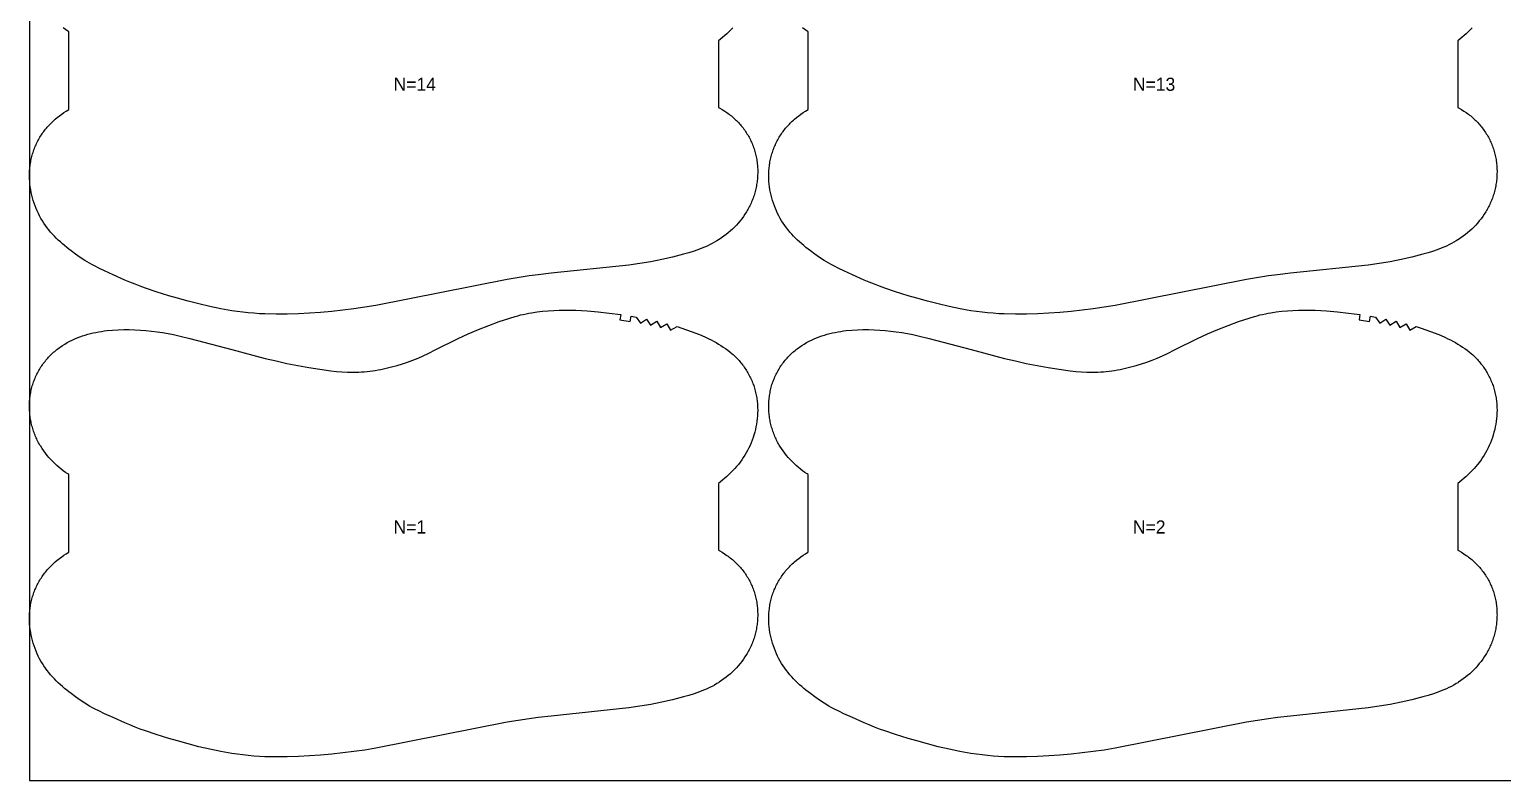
# Model space of a CAD drawing. Header units: inches. Extents: x -5 to 1965, y -82 to 1072.
# Drawn here: x -5 to 557, y -82 to 204 of the extents above; entities that cross this region are included whole.
import ezdxf

# ---------------------------------------------------------------- set-up
doc = ezdxf.new("R2010")
doc.units = ezdxf.units.IN

msp = doc.modelspace()

# ---------------------------------------------------------------- linework, layer by layer
at = {"layer": '1'}
for points in [[(-4.9122, -82.454), (1964.873, -82.454), (1964.873, 1072.0358), (-4.9122, 1072.0358), (-4.9122, -82.454)], [(101.648, 75.0328), (110.0582, 73.7906), (112.1731, 73.5667), (114.2924, 73.3942), (116.4147, 73.2846), (117.4767, 73.2571), (118.5388, 73.2498), (119.6011, 73.2638), (120.663, 73.2991), (121.7241, 73.3552), (122.7842, 73.432), (123.8427, 73.5289), (124.8993, 73.6457), (125.9535, 73.782), (127.005, 73.9375), (128.0534, 74.1118), (129.0984, 74.3044), (131.1781, 74.7422), (133.2431, 75.2467), (135.2924, 75.8136), (137.3246, 76.4394), (139.3375, 77.124), (141.3287, 77.868), (143.2956, 78.6722), (145.2373, 79.5345), (147.1583, 80.4433), (150.1242, 81.9198), (158.577, 86.1277), (162.4492, 87.8822), (166.3685, 89.5301), (170.324, 91.0867), (174.3136, 92.5567), (176.3218, 93.2572), (178.3417, 93.9212), (180.3765, 94.5338), (181.4004, 94.8161), (182.4291, 95.0798), (183.4629, 95.3234), (184.5015, 95.5472), (185.5444, 95.7516), (186.591, 95.9372), (188.6936, 96.2541), (190.8055, 96.5024), (192.9231, 96.6868), (195.0447, 96.8135), (197.169, 96.8889), (199.2947, 96.9198), (201.4206, 96.9115), (203.5458, 96.8648), (205.6697, 96.7795), (207.7915, 96.6553), (212.0272, 96.2959), (216.2523, 95.8187), (220.6041, 95.2352), (220.3179, 93.2558), (224.231, 92.6503), (224.557, 94.6236), (226.5285, 94.2869), (228.1243, 91.9622), (230.4587, 93.5428), (231.9892, 91.1768), (234.3663, 92.6894), (235.8235, 90.278), (238.2458, 91.717), (239.6298, 89.2624), (242.0948, 90.6279), (243.9161, 90.0664), (245.7265, 89.4722), (247.5236, 88.8404), (249.3049, 88.1664), (251.2706, 87.3591), (253.209, 86.4884), (254.1666, 86.0277), (255.1157, 85.5492), (256.0557, 85.0524), (256.9861, 84.5366), (257.906, 84.001), (258.8137, 83.4445), (259.7069, 82.8659), (260.5837, 82.2638), (261.4418, 81.637), (262.2793, 80.9842), (263.094, 80.3042), (263.4922, 79.9535), (263.8839, 79.5956), (264.2688, 79.2303), (264.6469, 78.8576), (265.018, 78.4778), (265.382, 78.0911), (265.7387, 77.6974), (266.0881, 77.2971), (266.4299, 76.8903), (266.7642, 76.4771), (267.0907, 76.0576), (267.4093, 75.6321), (267.72, 75.2006), (268.0225, 74.7634), (268.3168, 74.3206), (268.6027, 73.8723), (268.8801, 73.4186), (269.1489, 72.9599), (269.4089, 72.4961), (269.6601, 72.0275), (269.9025, 71.5542), (270.1358, 71.0765), (270.36, 70.5945), (270.5751, 70.1083), (270.781, 69.6182), (270.9775, 69.1244), (271.1646, 68.627), (271.3423, 68.1261), (271.5104, 67.622), (271.6688, 67.1149), (271.8175, 66.6049), (271.9564, 66.0922), (272.0855, 65.577), (272.2045, 65.0595), (272.3135, 64.5397), (272.4126, 64.018), (272.5017, 63.4945), (272.581, 62.9694), (272.6505, 62.4428), (272.7104, 61.915), (272.7606, 61.3861), (272.8013, 60.8563), (272.8325, 60.3258), (272.8543, 59.7947), (272.8701, 58.7317), (272.8491, 57.6688), (272.7919, 56.6073), (272.6992, 55.5486), (272.5715, 54.4938), (272.4093, 53.4438), (272.2133, 52.3994), (271.984, 51.3616), (271.722, 50.3313), (271.4277, 49.3094), (271.1019, 48.2968), (270.7449, 47.2945), (270.357, 46.3037), (269.9381, 45.3259), (269.4883, 44.3622), (269.0077, 43.4142), (268.4964, 42.483), (267.9543, 41.5701), (267.3816, 40.6767), (266.7786, 39.8039), (266.147, 38.9515), (265.4887, 38.1188), (264.8057, 37.3053), (264.1, 36.5104), (263.3736, 35.7337), (262.6283, 34.9745), (261.8663, 34.2322), (261.0892, 33.5063), (260.298, 32.7963), (259.4934, 32.1017), (258.6762, 31.4221), (257.8701, 30.7863), (257.8701, 5.4252), (258.4485, 5.1129), (259.3667, 4.5767), (260.2662, 4.0097), (261.1455, 3.4121), (261.577, 3.1019), (262.003, 2.784), (262.4231, 2.4586), (262.8372, 2.1257), (263.2451, 1.7852), (263.6466, 1.4373), (264.0414, 1.0818), (264.4295, 0.7189), (264.8106, 0.3486), (265.1846, -0.029), (265.5512, -0.4137), (265.9105, -0.8054), (266.2621, -1.204), (266.6059, -1.6093), (266.9419, -2.0211), (267.2697, -2.4394), (267.5894, -2.864), (267.9007, -3.2946), (268.2034, -3.7313), (268.4975, -4.1738), (268.7827, -4.622), (269.059, -5.0758), (269.326, -5.535), (269.5838, -5.9994), (269.8322, -6.469), (270.0711, -6.9435), (270.3004, -7.4227), (270.5202, -7.9064), (270.7303, -8.3943), (270.9308, -8.8864), (271.1217, -9.3823), (271.3028, -9.882), (271.4742, -10.385), (271.6357, -10.8914), (271.7875, -11.4007), (271.9293, -11.913), (272.0613, -12.4278), (272.1833, -12.9451), (272.2953, -13.4646), (272.3973, -13.9861), (272.4892, -14.5094), (272.5712, -15.0343), (272.6431, -15.5607), (272.7051, -16.0884), (272.7572, -16.6171), (272.7994, -17.1467), (272.8317, -17.6771), (272.8542, -18.208), (272.867, -18.7393), (272.8701, -19.2708), (272.8634, -19.8023), (272.8471, -20.3336), (272.8211, -20.8646), (272.7856, -21.395), (272.7405, -21.9248), (272.6859, -22.4536), (272.6218, -22.9814), (272.5483, -23.508), (272.4653, -24.0332), (272.3728, -24.5567), (272.271, -25.0784), (272.1598, -25.5982), (272.0392, -26.1159), (271.9092, -26.6312), (271.7699, -27.144), (271.6213, -27.6541), (271.4634, -28.1614), (271.2962, -28.6655), (271.1197, -29.1665), (270.934, -29.6641), (270.739, -30.158), (270.5349, -30.6482), (270.3215, -31.1344), (270.0992, -31.6166), (269.8679, -32.0946), (269.6279, -32.5684), (269.3794, -33.0378), (269.1224, -33.5028), (268.8572, -33.9632), (268.584, -34.419), (268.0138, -35.3163), (267.4132, -36.1938), (266.7833, -37.0508), (266.1256, -37.8865), (265.4412, -38.7001), (264.731, -39.491), (263.9959, -40.2587), (263.2368, -41.0026), (262.4546, -41.722), (261.6501, -42.4165), (260.8242, -43.0854), (259.9779, -43.7281), (259.1119, -44.3442), (258.2275, -44.9336), (257.8701, -45.1566), (257.3256, -45.4962), (256.4075, -46.0321), (255.4742, -46.5411), (254.5269, -47.0233), (253.5667, -47.4787), (252.5946, -47.9073), (251.6118, -48.3093), (250.6195, -48.6871), (249.6188, -49.043), (248.6109, -49.3795), (246.5781, -50.0048), (244.5304, -50.5831), (240.4146, -51.6516), (236.2734, -52.6079), (232.1054, -53.446), (227.9134, -54.1543), (223.702, -54.7312), (194.1071, -57.8666), (189.145, -58.454), (185.6643, -58.8661), (177.2713, -60.2258), (127.2288, -70.1434), (123.0315, -70.8178), (118.8219, -71.4148), (110.3786, -72.4177), (106.1441, -72.7942), (101.9026, -73.0842), (97.6565, -73.2928), (93.4069, -73.4189), (89.1551, -73.454), (84.9049, -73.3659), (82.7819, -73.2643), (80.6612, -73.1213), (78.5439, -72.9359), (76.4309, -72.707), (74.323, -72.4344), (72.2205, -72.1209), (68.033, -71.3848), (63.8695, -70.5253), (59.7286, -69.5628), (55.6089, -68.5129), (51.512, -67.3783), (48.2983, -66.4251), (43.3854, -64.8779), (39.3516, -63.5305), (37.3498, -62.8162), (35.3632, -62.0629), (33.3944, -61.2654), (31.4396, -60.4324), (27.0199, -58.454), (23.6751, -56.9568), (21.7582, -56.0391), (19.868, -55.0706), (18.9357, -54.5622), (18.0125, -54.0372), (16.193, -52.94), (14.4095, -51.7835), (12.6618, -50.5724), (10.9509, -49.3098), (10.0878, -48.6292), (9.2816, -47.9934), (8.4644, -47.3138), (7.6598, -46.6192), (6.8686, -45.9092), (6.0915, -45.1833), (5.3295, -44.441), (4.5843, -43.6818), (3.8578, -42.9051), (3.1521, -42.1102), (2.4691, -41.2967), (1.8109, -40.464), (1.1792, -39.6116), (0.5762, -38.7388), (0.0035, -37.8454), (-0.5386, -36.9325), (-1.0499, -36.0013), (-1.5305, -35.0533), (-1.9803, -34.0896), (-2.3992, -33.1118), (-2.7871, -32.121), (-3.1441, -31.1187), (-3.4699, -30.1061), (-3.7641, -29.0842), (-4.0262, -28.0539), (-4.2555, -27.0161), (-4.4515, -25.9717), (-4.6137, -24.9217), (-4.7414, -23.8669), (-4.8341, -22.8082), (-4.8912, -21.7467), (-4.9122, -20.6838), (-4.8965, -19.6208), (-4.8747, -19.0897), (-4.8435, -18.5592), (-4.8028, -18.0294), (-4.7526, -17.5005), (-4.6927, -16.9727), (-4.6232, -16.4461), (-4.5439, -15.921), (-4.4547, -15.3975), (-4.3557, -14.8758), (-4.2467, -14.356), (-4.1276, -13.8385), (-3.9986, -13.3233), (-3.8597, -12.8106), (-3.711, -12.3006), (-3.5525, -11.7934), (-3.3844, -11.2894), (-3.2068, -10.7885), (-3.0197, -10.2911), (-2.8231, -9.7973), (-2.6173, -9.3072), (-2.4022, -8.821), (-2.1779, -8.339), (-1.9446, -7.8613), (-1.7023, -7.388), (-1.4511, -6.9194), (-1.191, -6.4556), (-0.9223, -5.9969), (-0.6449, -5.5432), (-0.3589, -5.0949), (-0.0647, -4.6521), (0.2378, -4.2149), (0.5485, -3.7834), (0.8671, -3.3579), (1.1936, -2.9384), (1.5279, -2.5252), (1.8698, -2.1184), (2.2191, -1.7181), (2.5759, -1.3244), (2.9398, -0.9377), (3.3109, -0.5579), (3.689, -0.1852), (4.074, 0.1801), (4.4657, 0.538), (4.8638, 0.8887), (5.6785, 1.5687), (6.516, 2.2215), (7.3742, 2.8483), (8.2509, 3.4504), (9.1442, 4.0291), (10.0518, 4.5855), (10.0878, 4.6065), (10.0878, 34.2589), (9.7304, 34.4819), (8.8459, 35.0713), (7.98, 35.6874), (7.1336, 36.3301), (6.3077, 36.999), (5.5033, 37.6935), (4.721, 38.4129), (3.9619, 39.1568), (3.2268, 39.9245), (2.5166, 40.7154), (1.8322, 41.529), (1.1745, 42.3647), (0.5447, 43.2217), (-0.056, 44.0992), (-0.6261, 44.9965), (-0.8994, 45.4523), (-1.1646, 45.9127), (-1.4216, 46.3777), (-1.6701, 46.8471), (-1.9101, 47.3209), (-2.1413, 47.7989), (-2.3637, 48.2811), (-2.577, 48.7673), (-2.7812, 49.2575), (-2.9762, 49.7514), (-3.1619, 50.249), (-3.3384, 50.7499), (-3.5056, 51.2541), (-3.6635, 51.7614), (-3.8121, 52.2715), (-3.9514, 52.7843), (-4.0813, 53.2996), (-4.2019, 53.8173), (-4.3132, 54.3371), (-4.415, 54.8588), (-4.5074, 55.3823), (-4.5904, 55.9075), (-4.664, 56.4341), (-4.7281, 56.9619), (-4.7827, 57.4907), (-4.8278, 58.0205), (-4.8633, 58.5509), (-4.8892, 59.0819), (-4.9056, 59.6132), (-4.9122, 60.1447), (-4.9092, 60.6762), (-4.8964, 61.2075), (-4.8739, 61.7384), (-4.8415, 62.2688), (-4.7993, 62.7984), (-4.7473, 63.3271), (-4.6853, 63.8548), (-4.6133, 64.3812), (-4.5314, 64.9061), (-4.4395, 65.4294), (-4.3375, 65.9509), (-4.2254, 66.4704), (-4.1034, 66.9877), (-3.9715, 67.5025), (-3.8296, 68.0148), (-3.6779, 68.5241), (-3.5163, 69.0305), (-3.345, 69.5335), (-3.1639, 70.0332), (-2.973, 70.5291), (-2.7725, 71.0212), (-2.5623, 71.5091), (-2.3426, 71.9928), (-2.1132, 72.472), (-1.8744, 72.9465), (-1.626, 73.4161), (-1.3682, 73.8805), (-1.1011, 74.3397), (-0.8249, 74.7935), (-0.5397, 75.2417), (-0.2456, 75.6842), (0.0572, 76.1209), (0.3684, 76.5515), (0.6881, 76.9761), (1.016, 77.3944), (1.3519, 77.8062), (1.6958, 78.2115), (2.0474, 78.6101), (2.4066, 79.0018), (2.7733, 79.3865), (3.1472, 79.7641), (3.5283, 80.1344), (3.9164, 80.4973), (4.3113, 80.8528), (4.7127, 81.2007), (5.1206, 81.5412), (5.5347, 81.8741), (5.9548, 82.1995), (6.3808, 82.5174), (6.8124, 82.8276), (7.6917, 83.4252), (8.5912, 83.9922), (9.5094, 84.5284), (10.4447, 85.0335), (11.3957, 85.5075), (12.3611, 85.9509), (13.3398, 86.3642), (14.3305, 86.7478), (15.3323, 87.1022), (16.3438, 87.4282), (17.364, 87.726), (18.3916, 87.9963), (19.4256, 88.2397), (20.4653, 88.4575), (21.51, 88.6508), (22.559, 88.8211), (23.6116, 88.9697), (24.6673, 89.0979), (26.7849, 89.2982), (28.9071, 89.4313), (31.0317, 89.4999), (33.1569, 89.5055), (35.2813, 89.4493), (37.4032, 89.3332), (39.5217, 89.1613), (41.6359, 88.9384), (43.7452, 88.669), (45.8485, 88.3569), (47.9447, 88.0021), (50.0329, 87.6038), (52.1116, 87.1612), (56.2417, 86.1563), (72.2375, 81.9198), (85.0108, 78.5368), (89.1453, 77.5462), (93.2969, 76.6294), (97.4651, 75.7925), (101.648, 75.0328)], [(383.648, 75.0328), (392.0582, 73.7906), (394.1731, 73.5667), (396.2924, 73.3942), (398.4147, 73.2846), (399.4767, 73.2571), (400.5388, 73.2498), (401.6011, 73.2638), (402.663, 73.2991), (403.7241, 73.3552), (404.7842, 73.432), (405.8427, 73.5289), (406.8993, 73.6457), (407.9535, 73.782), (409.005, 73.9375), (410.0534, 74.1118), (411.0984, 74.3044), (413.1781, 74.7422), (415.2431, 75.2467), (417.2924, 75.8136), (419.3246, 76.4394), (421.3375, 77.124), (423.3287, 77.868), (425.2956, 78.6722), (427.2373, 79.5345), (429.1583, 80.4433), (432.1242, 81.9198), (440.577, 86.1277), (444.4492, 87.8822), (448.3685, 89.5301), (452.324, 91.0867), (456.3136, 92.5567), (458.3218, 93.2572), (460.3417, 93.9212), (462.3765, 94.5338), (463.4004, 94.8161), (464.4291, 95.0798), (465.4629, 95.3234), (466.5015, 95.5472), (467.5444, 95.7516), (468.591, 95.9372), (470.6936, 96.2541), (472.8055, 96.5024), (474.9231, 96.6868), (477.0447, 96.8135), (479.169, 96.8889), (481.2947, 96.9198), (483.4206, 96.9115), (485.5458, 96.8648), (487.6697, 96.7795), (489.7915, 96.6553), (494.0272, 96.2959), (498.2523, 95.8187), (502.6041, 95.2352), (502.3179, 93.2558), (506.231, 92.6503), (506.557, 94.6236), (508.5285, 94.2869), (510.1243, 91.9622), (512.4587, 93.5428), (513.9892, 91.1768), (516.3663, 92.6894), (517.8235, 90.278), (520.2458, 91.717), (521.6298, 89.2624), (524.0948, 90.6279), (525.9161, 90.0664), (527.7265, 89.4722), (529.5236, 88.8404), (531.3049, 88.1664), (533.2706, 87.3591), (535.209, 86.4884), (536.1666, 86.0277), (537.1157, 85.5492), (538.0557, 85.0524), (538.9861, 84.5366), (539.906, 84.001), (540.8137, 83.4445), (541.7069, 82.8659), (542.5837, 82.2638), (543.4418, 81.637), (544.2793, 80.9842), (545.094, 80.3042), (545.4922, 79.9535), (545.8839, 79.5956), (546.2688, 79.2303), (546.6469, 78.8576), (547.018, 78.4778), (547.382, 78.0911), (547.7387, 77.6974), (548.0881, 77.2971), (548.4299, 76.8903), (548.7642, 76.4771), (549.0907, 76.0576), (549.4093, 75.6321), (549.72, 75.2006), (550.0225, 74.7634), (550.3168, 74.3206), (550.6027, 73.8723), (550.8801, 73.4186), (551.1489, 72.9599), (551.4089, 72.4961), (551.6601, 72.0275), (551.9025, 71.5542), (552.1358, 71.0765), (552.36, 70.5945), (552.5751, 70.1083), (552.781, 69.6182), (552.9775, 69.1244), (553.1646, 68.627), (553.3423, 68.1261), (553.5104, 67.622), (553.6688, 67.1149), (553.8175, 66.6049), (553.9564, 66.0922), (554.0855, 65.577), (554.2045, 65.0595), (554.3135, 64.5397), (554.4126, 64.018), (554.5017, 63.4945), (554.581, 62.9694), (554.6505, 62.4428), (554.7104, 61.915), (554.7606, 61.3861), (554.8013, 60.8563), (554.8325, 60.3258), (554.8543, 59.7947), (554.8701, 58.7317), (554.8491, 57.6688), (554.7919, 56.6073), (554.6992, 55.5486), (554.5715, 54.4938), (554.4093, 53.4438), (554.2133, 52.3994), (553.984, 51.3616), (553.722, 50.3313), (553.4277, 49.3094), (553.1019, 48.2968), (552.7449, 47.2945), (552.357, 46.3037), (551.9381, 45.3259), (551.4883, 44.3622), (551.0077, 43.4142), (550.4964, 42.483), (549.9543, 41.5701), (549.3816, 40.6767), (548.7786, 39.8039), (548.147, 38.9515), (547.4887, 38.1188), (546.8057, 37.3053), (546.1, 36.5104), (545.3736, 35.7337), (544.6283, 34.9745), (543.8663, 34.2322), (543.0892, 33.5063), (542.298, 32.7963), (541.4934, 32.1017), (540.6762, 31.4221), (539.8701, 30.7863), (539.8701, 5.4252), (540.4485, 5.1129), (541.3667, 4.5767), (542.2662, 4.0097), (543.1455, 3.4121), (543.577, 3.1019), (544.003, 2.784), (544.4231, 2.4586), (544.8372, 2.1257), (545.2451, 1.7852), (545.6466, 1.4373), (546.0414, 1.0818), (546.4295, 0.7189), (546.8106, 0.3486), (547.1846, -0.029), (547.5512, -0.4137), (547.9105, -0.8054), (548.2621, -1.204), (548.6059, -1.6093), (548.9419, -2.0211), (549.2697, -2.4394), (549.5894, -2.864), (549.9007, -3.2946), (550.2034, -3.7313), (550.4975, -4.1738), (550.7827, -4.622), (551.059, -5.0758), (551.326, -5.535), (551.5838, -5.9994), (551.8322, -6.469), (552.0711, -6.9435), (552.3004, -7.4227), (552.5202, -7.9064), (552.7303, -8.3943), (552.9308, -8.8864), (553.1217, -9.3823), (553.3028, -9.882), (553.4742, -10.385), (553.6357, -10.8914), (553.7875, -11.4007), (553.9293, -11.913), (554.0613, -12.4278), (554.1833, -12.9451), (554.2953, -13.4646), (554.3973, -13.9861), (554.4892, -14.5094), (554.5712, -15.0343), (554.6431, -15.5607), (554.7051, -16.0884), (554.7572, -16.6171), (554.7994, -17.1467), (554.8317, -17.6771), (554.8542, -18.208), (554.867, -18.7393), (554.8701, -19.2708), (554.8634, -19.8023), (554.8471, -20.3336), (554.8211, -20.8646), (554.7856, -21.395), (554.7405, -21.9248), (554.6859, -22.4536), (554.6218, -22.9814), (554.5483, -23.508), (554.4653, -24.0332), (554.3728, -24.5567), (554.271, -25.0784), (554.1598, -25.5982), (554.0392, -26.1159), (553.9092, -26.6312), (553.7699, -27.144), (553.6213, -27.6541), (553.4634, -28.1614), (553.2962, -28.6655), (553.1197, -29.1665), (552.934, -29.6641), (552.739, -30.158), (552.5349, -30.6482), (552.3215, -31.1344), (552.0992, -31.6166), (551.8679, -32.0946), (551.6279, -32.5684), (551.3794, -33.0378), (551.1224, -33.5028), (550.8572, -33.9632), (550.584, -34.419), (550.0138, -35.3163), (549.4132, -36.1938), (548.7833, -37.0508), (548.1256, -37.8865), (547.4412, -38.7001), (546.731, -39.491), (545.9959, -40.2587), (545.2368, -41.0026), (544.4546, -41.722), (543.6501, -42.4165), (542.8242, -43.0854), (541.9779, -43.7281), (541.1119, -44.3442), (540.2275, -44.9336), (539.8701, -45.1566), (539.3256, -45.4962), (538.4075, -46.0321), (537.4742, -46.5411), (536.5269, -47.0233), (535.5667, -47.4787), (534.5946, -47.9073), (533.6118, -48.3093), (532.6195, -48.6871), (531.6188, -49.043), (530.6109, -49.3795), (528.5781, -50.0048), (526.5304, -50.5831), (522.4146, -51.6516), (518.2734, -52.6079), (514.1054, -53.446), (509.9134, -54.1543), (505.702, -54.7312), (476.1071, -57.8666), (471.145, -58.454), (467.6643, -58.8661), (459.2713, -60.2258), (409.2288, -70.1434), (405.0315, -70.8178), (400.8219, -71.4148), (392.3786, -72.4177), (388.1441, -72.7942), (383.9026, -73.0842), (379.6565, -73.2928), (375.4069, -73.4189), (371.1551, -73.454), (366.9049, -73.3659), (364.7819, -73.2643), (362.6612, -73.1213), (360.5439, -72.9359), (358.4309, -72.707), (356.323, -72.4344), (354.2205, -72.1209), (350.033, -71.3848), (345.8695, -70.5253), (341.7286, -69.5628), (337.6089, -68.5129), (333.512, -67.3783), (330.2983, -66.4251), (325.3854, -64.8779), (321.3516, -63.5305), (319.3498, -62.8162), (317.3632, -62.0629), (315.3944, -61.2654), (313.4396, -60.4324), (309.0199, -58.454), (305.6751, -56.9568), (303.7582, -56.0391), (301.868, -55.0706), (300.9357, -54.5622), (300.0125, -54.0372), (298.193, -52.94), (296.4095, -51.7835), (294.6618, -50.5724), (292.9509, -49.3098), (292.0878, -48.6292), (291.2816, -47.9934), (290.4644, -47.3138), (289.6598, -46.6192), (288.8686, -45.9092), (288.0915, -45.1833), (287.3295, -44.441), (286.5843, -43.6818), (285.8578, -42.9051), (285.1521, -42.1102), (284.4691, -41.2967), (283.8109, -40.464), (283.1792, -39.6116), (282.5762, -38.7388), (282.0035, -37.8454), (281.4614, -36.9325), (280.9501, -36.0013), (280.4695, -35.0533), (280.0197, -34.0896), (279.6008, -33.1118), (279.2129, -32.121), (278.8559, -31.1187), (278.5301, -30.1061), (278.2359, -29.0842), (277.9738, -28.0539), (277.7445, -27.0161), (277.5485, -25.9717), (277.3863, -24.9217), (277.2586, -23.8669), (277.1659, -22.8082), (277.1088, -21.7467), (277.0878, -20.6838), (277.1035, -19.6208), (277.1253, -19.0897), (277.1565, -18.5592), (277.1972, -18.0294), (277.2474, -17.5005), (277.3073, -16.9727), (277.3768, -16.4461), (277.4561, -15.921), (277.5453, -15.3975), (277.6443, -14.8758), (277.7533, -14.356), (277.8724, -13.8385), (278.0014, -13.3233), (278.1403, -12.8106), (278.289, -12.3006), (278.4475, -11.7934), (278.6156, -11.2894), (278.7932, -10.7885), (278.9803, -10.2911), (279.1769, -9.7973), (279.3827, -9.3072), (279.5978, -8.821), (279.8221, -8.339), (280.0554, -7.8613), (280.2977, -7.388), (280.5489, -6.9194), (280.809, -6.4556), (281.0777, -5.9969), (281.3551, -5.5432), (281.6411, -5.0949), (281.9353, -4.6521), (282.2378, -4.2149), (282.5485, -3.7834), (282.8671, -3.3579), (283.1936, -2.9384), (283.5279, -2.5252), (283.8698, -2.1184), (284.2191, -1.7181), (284.5759, -1.3244), (284.9398, -0.9377), (285.3109, -0.5579), (285.689, -0.1852), (286.074, 0.1801), (286.4657, 0.538), (286.8638, 0.8887), (287.6785, 1.5687), (288.516, 2.2215), (289.3742, 2.8483), (290.2509, 3.4504), (291.1442, 4.0291), (292.0518, 4.5855), (292.0878, 4.6065), (292.0878, 34.2589), (291.7304, 34.4819), (290.8459, 35.0713), (289.98, 35.6874), (289.1336, 36.3301), (288.3077, 36.999), (287.5033, 37.6935), (286.721, 38.4129), (285.9619, 39.1568), (285.2268, 39.9245), (284.5166, 40.7154), (283.8322, 41.529), (283.1745, 42.3647), (282.5447, 43.2217), (281.944, 44.0992), (281.3739, 44.9965), (281.1006, 45.4523), (280.8354, 45.9127), (280.5784, 46.3777), (280.3299, 46.8471), (280.0899, 47.3209), (279.8587, 47.7989), (279.6363, 48.2811), (279.423, 48.7673), (279.2188, 49.2575), (279.0238, 49.7514), (278.8381, 50.249), (278.6616, 50.7499), (278.4944, 51.2541), (278.3365, 51.7614), (278.1879, 52.2715), (278.0486, 52.7843), (277.9187, 53.2996), (277.7981, 53.8173), (277.6868, 54.3371), (277.585, 54.8588), (277.4926, 55.3823), (277.4096, 55.9075), (277.336, 56.4341), (277.2719, 56.9619), (277.2173, 57.4907), (277.1722, 58.0205), (277.1367, 58.5509), (277.1108, 59.0819), (277.0944, 59.6132), (277.0878, 60.1447), (277.0908, 60.6762), (277.1036, 61.2075), (277.1261, 61.7384), (277.1585, 62.2688), (277.2007, 62.7984), (277.2527, 63.3271), (277.3147, 63.8548), (277.3867, 64.3812), (277.4686, 64.9061), (277.5605, 65.4294), (277.6625, 65.9509), (277.7746, 66.4704), (277.8966, 66.9877), (278.0285, 67.5025), (278.1704, 68.0148), (278.3221, 68.5241), (278.4837, 69.0305), (278.655, 69.5335), (278.8361, 70.0332), (279.027, 70.5291), (279.2275, 71.0212), (279.4377, 71.5091), (279.6574, 71.9928), (279.8868, 72.472), (280.1256, 72.9465), (280.374, 73.4161), (280.6318, 73.8805), (280.8989, 74.3397), (281.1751, 74.7935), (281.4603, 75.2417), (281.7544, 75.6842), (282.0572, 76.1209), (282.3684, 76.5515), (282.6881, 76.9761), (283.016, 77.3944), (283.3519, 77.8062), (283.6958, 78.2115), (284.0474, 78.6101), (284.4066, 79.0018), (284.7733, 79.3865), (285.1472, 79.7641), (285.5283, 80.1344), (285.9164, 80.4973), (286.3113, 80.8528), (286.7127, 81.2007), (287.1206, 81.5412), (287.5347, 81.8741), (287.9548, 82.1995), (288.3808, 82.5174), (288.8124, 82.8276), (289.6917, 83.4252), (290.5912, 83.9922), (291.5094, 84.5284), (292.4447, 85.0335), (293.3957, 85.5075), (294.3611, 85.9509), (295.3398, 86.3642), (296.3305, 86.7478), (297.3323, 87.1022), (298.3438, 87.4282), (299.364, 87.726), (300.3916, 87.9963), (301.4256, 88.2397), (302.4653, 88.4575), (303.51, 88.6508), (304.559, 88.8211), (305.6116, 88.9697), (306.6673, 89.0979), (308.7849, 89.2982), (310.9071, 89.4313), (313.0317, 89.4999), (315.1569, 89.5055), (317.2813, 89.4493), (319.4032, 89.3332), (321.5217, 89.1613), (323.6359, 88.9384), (325.7452, 88.669), (327.8485, 88.3569), (329.9447, 88.0021), (332.0329, 87.6038), (334.1116, 87.1612), (338.2417, 86.1563), (354.2375, 81.9198), (367.0108, 78.5368), (371.1453, 77.5462), (375.2969, 76.6294), (379.4651, 75.7925), (383.648, 75.0328)]]:
    msp.add_lwpolyline(points, close=True, dxfattribs=at)
for points in [[(263.3765, 204.5647), (262.6313, 203.8054), (261.8692, 203.0631), (261.0921, 202.3373), (260.3009, 201.6273), (259.4964, 200.9327), (258.6792, 200.2531), (257.873, 199.6173), (257.873, 174.2562), (258.4514, 173.9438), (259.3696, 173.4077), (260.2691, 172.8407), (261.1484, 172.2431), (261.58, 171.9329), (262.0059, 171.615), (262.4261, 171.2896), (262.8402, 170.9567), (263.248, 170.6162), (263.6495, 170.2682), (264.0444, 169.9128), (264.4325, 169.5499), (264.8136, 169.1796), (265.1875, 168.802), (265.5542, 168.4173), (265.9134, 168.0256), (266.265, 167.627), (266.6089, 167.2217), (266.9448, 166.8098), (267.2727, 166.3916), (267.5923, 165.967), (267.9036, 165.5363), (268.2064, 165.0997), (268.5004, 164.6572), (268.7857, 164.2089), (269.0619, 163.7552), (269.329, 163.296), (269.5868, 162.8315), (269.8351, 162.362), (270.074, 161.8875), (270.3033, 161.4083), (270.5231, 160.9246), (270.7333, 160.4367), (270.9338, 159.9446), (271.1246, 159.4486), (271.3057, 158.949), (271.4771, 158.446), (271.6387, 157.9396), (271.7904, 157.4302), (271.9323, 156.918), (272.0642, 156.4032), (272.1862, 155.8859), (272.2982, 155.3664), (272.4002, 154.8449), (272.4922, 154.3216), (272.5741, 153.7966), (272.6461, 153.2703), (272.708, 152.7426), (272.7601, 152.2139), (272.8023, 151.6843), (272.8346, 151.1539), (272.8572, 150.623), (272.87, 150.0917), (272.873, 149.5602), (272.8663, 149.0287), (272.85, 148.4974), (272.8241, 147.9664), (272.7885, 147.436), (272.7434, 146.9062), (272.6888, 146.3774), (272.6248, 145.8495), (272.5512, 145.323), (272.4682, 144.7978), (272.3758, 144.2743), (272.2739, 143.7525), (272.1627, 143.2328), (272.0421, 142.7151), (271.9122, 142.1998), (271.7729, 141.687), (271.6243, 141.1769), (271.4663, 140.6696), (271.2991, 140.1654), (271.1227, 139.6645), (270.9369, 139.1669), (270.742, 138.673), (270.5378, 138.1828), (270.3245, 137.6966), (270.1021, 137.2144), (269.8708, 136.7364), (269.6309, 136.2626), (269.3823, 135.7932), (269.1254, 135.3282), (268.8602, 134.8678), (268.5869, 134.412), (268.0167, 133.5147), (267.4161, 132.6372), (266.7863, 131.7802), (266.1286, 130.9445), (265.4441, 130.1309), (264.7339, 129.34), (263.9988, 128.5723), (263.2397, 127.8284), (262.4575, 127.109), (261.653, 126.4145), (260.8272, 125.7456), (259.9808, 125.1029), (259.1149, 124.4868), (258.2304, 123.8974), (257.873, 123.6744), (257.3286, 123.3348), (256.4105, 122.7989), (255.4772, 122.2899), (254.5299, 121.8076), (253.5696, 121.3523), (252.5975, 120.9237), (251.6148, 120.5216), (250.6225, 120.1439), (249.6218, 119.788), (248.6139, 119.4514), (246.5811, 118.8262), (244.5334, 118.2479), (240.4175, 117.1794), (236.2764, 116.2231), (232.1083, 115.385), (227.9163, 114.6766), (223.705, 114.0998), (194.1101, 110.9643), (189.1479, 110.3769), (185.6672, 109.9649), (177.2742, 108.6051), (127.2317, 98.6876), (123.0344, 98.0132), (118.8248, 97.4161), (110.3816, 96.4133), (106.147, 96.0367), (101.9055, 95.7468), (97.6594, 95.5382), (93.4098, 95.4121), (89.158, 95.3769), (84.9079, 95.4651), (82.7848, 95.5667), (80.6641, 95.7097), (78.5468, 95.8951), (76.4338, 96.124), (74.3259, 96.3966), (72.2235, 96.7101), (68.0359, 97.4462), (63.8725, 98.3057), (59.7316, 99.2682), (55.6118, 100.3181), (51.5149, 101.4527), (48.3013, 102.4059), (43.3883, 103.9531), (39.3546, 105.3005), (37.3527, 106.0148), (35.3662, 106.768), (33.3974, 107.5656), (31.4426, 108.3986), (27.0228, 110.3769), (23.678, 111.8741), (21.7611, 112.7919), (19.871, 113.7604), (18.9387, 114.2688), (18.0154, 114.7938), (16.1959, 115.891), (14.4125, 117.0475), (12.6648, 118.2586), (10.9539, 119.5211), (10.0907, 120.2018), (9.2845, 120.8376), (8.4674, 121.5172), (7.6628, 122.2118), (6.8716, 122.9218), (6.0945, 123.6476), (5.3324, 124.3899), (4.5872, 125.1492), (3.8608, 125.9259), (3.1551, 126.7208), (2.4721, 127.5343), (1.8138, 128.3669), (1.1822, 129.2194), (0.5792, 130.0922), (0.0065, 130.9856), (-0.5356, 131.8985), (-1.047, 132.8297), (-1.5275, 133.7777), (-1.9773, 134.7414), (-2.3962, 135.7192), (-2.7842, 136.71), (-3.1411, 137.7123), (-3.467, 138.7249), (-3.7612, 139.7468), (-4.0232, 140.7771), (-4.2526, 141.8149), (-4.4486, 142.8593), (-4.6107, 143.9093), (-4.7384, 144.9641), (-4.8311, 146.0228), (-4.8883, 147.0842), (-4.9093, 148.1472), (-4.8936, 149.2102), (-4.8717, 149.7413), (-4.8405, 150.2718), (-4.7998, 150.8016), (-4.7496, 151.3305), (-4.6898, 151.8583), (-4.6202, 152.3849), (-4.5409, 152.91), (-4.4518, 153.4335), (-4.3528, 153.9552), (-4.2437, 154.4749), (-4.1247, 154.9925), (-3.9957, 155.5077), (-3.8568, 156.0204), (-3.708, 156.5304), (-3.5496, 157.0375), (-3.3815, 157.5416), (-3.2038, 158.0424), (-3.0167, 158.5399), (-2.8202, 159.0337), (-2.6143, 159.5238), (-2.3992, 160.01), (-2.175, 160.492), (-1.9417, 160.9697), (-1.6994, 161.443), (-1.4481, 161.9116), (-1.1881, 162.3754), (-0.9193, 162.8341), (-0.6419, 163.2878), (-0.356, 163.7361), (-0.0617, 164.1789), (0.2408, 164.6161), (0.5514, 165.0476), (0.8701, 165.4731), (1.1966, 165.8926), (1.5308, 166.3058), (1.8727, 166.7126), (2.2221, 167.1129), (2.5788, 167.5065), (2.9428, 167.8933), (3.3139, 168.2731), (3.692, 168.6457), (4.0769, 169.0111), (4.4686, 169.369), (4.8668, 169.7197), (5.6815, 170.3997), (6.519, 171.0525), (7.3771, 171.6793), (8.2539, 172.2814), (9.1471, 172.86), (10.0548, 173.4165), (10.0907, 173.4374), (10.0907, 203.0899), (9.7333, 203.3129), (8.8489, 203.9023), (7.9829, 204.5184)], [(545.3765, 204.5647), (544.6313, 203.8054), (543.8692, 203.0631), (543.0921, 202.3373), (542.3009, 201.6273), (541.4964, 200.9327), (540.6792, 200.2531), (539.873, 199.6173), (539.873, 174.2562), (540.4514, 173.9438), (541.3696, 173.4077), (542.2691, 172.8407), (543.1484, 172.2431), (543.58, 171.9329), (544.0059, 171.615), (544.4261, 171.2896), (544.8402, 170.9567), (545.248, 170.6162), (545.6495, 170.2682), (546.0444, 169.9128), (546.4325, 169.5499), (546.8136, 169.1796), (547.1875, 168.802), (547.5542, 168.4173), (547.9134, 168.0256), (548.265, 167.627), (548.6089, 167.2217), (548.9448, 166.8098), (549.2727, 166.3916), (549.5923, 165.967), (549.9036, 165.5363), (550.2064, 165.0997), (550.5004, 164.6572), (550.7857, 164.2089), (551.0619, 163.7552), (551.329, 163.296), (551.5868, 162.8315), (551.8351, 162.362), (552.074, 161.8875), (552.3033, 161.4083), (552.5231, 160.9246), (552.7333, 160.4367), (552.9338, 159.9446), (553.1246, 159.4486), (553.3057, 158.949), (553.4771, 158.446), (553.6387, 157.9396), (553.7904, 157.4302), (553.9323, 156.918), (554.0642, 156.4032), (554.1862, 155.8859), (554.2982, 155.3664), (554.4002, 154.8449), (554.4922, 154.3216), (554.5741, 153.7966), (554.6461, 153.2703), (554.708, 152.7426), (554.7601, 152.2139), (554.8023, 151.6843), (554.8346, 151.1539), (554.8572, 150.623), (554.87, 150.0917), (554.873, 149.5602), (554.8663, 149.0287), (554.85, 148.4974), (554.8241, 147.9664), (554.7885, 147.436), (554.7434, 146.9062), (554.6888, 146.3774), (554.6248, 145.8495), (554.5512, 145.323), (554.4682, 144.7978), (554.3758, 144.2743), (554.2739, 143.7525), (554.1627, 143.2328), (554.0421, 142.7151), (553.9122, 142.1998), (553.7729, 141.687), (553.6243, 141.1769), (553.4663, 140.6696), (553.2991, 140.1654), (553.1227, 139.6645), (552.9369, 139.1669), (552.742, 138.673), (552.5378, 138.1828), (552.3245, 137.6966), (552.1021, 137.2144), (551.8708, 136.7364), (551.6309, 136.2626), (551.3823, 135.7932), (551.1254, 135.3282), (550.8602, 134.8678), (550.5869, 134.412), (550.0167, 133.5147), (549.4161, 132.6372), (548.7863, 131.7802), (548.1286, 130.9445), (547.4441, 130.1309), (546.7339, 129.34), (545.9988, 128.5723), (545.2397, 127.8284), (544.4575, 127.109), (543.653, 126.4145), (542.8272, 125.7456), (541.9808, 125.1029), (541.1149, 124.4868), (540.2304, 123.8974), (539.873, 123.6744), (539.3286, 123.3348), (538.4105, 122.7989), (537.4772, 122.2899), (536.5299, 121.8076), (535.5696, 121.3523), (534.5975, 120.9237), (533.6148, 120.5216), (532.6225, 120.1439), (531.6218, 119.788), (530.6139, 119.4514), (528.5811, 118.8262), (526.5334, 118.2479), (522.4175, 117.1794), (518.2764, 116.2231), (514.1083, 115.385), (509.9163, 114.6766), (505.705, 114.0998), (476.1101, 110.9643), (471.1479, 110.3769), (467.6672, 109.9649), (459.2742, 108.6051), (409.2317, 98.6876), (405.0344, 98.0132), (400.8248, 97.4161), (392.3816, 96.4133), (388.147, 96.0367), (383.9055, 95.7468), (379.6594, 95.5382), (375.4098, 95.4121), (371.158, 95.3769), (366.9079, 95.4651), (364.7848, 95.5667), (362.6641, 95.7097), (360.5468, 95.8951), (358.4338, 96.124), (356.3259, 96.3966), (354.2235, 96.7101), (350.0359, 97.4462), (345.8725, 98.3057), (341.7316, 99.2682), (337.6118, 100.3181), (333.5149, 101.4527), (330.3013, 102.4059), (325.3883, 103.9531), (321.3546, 105.3005), (319.3527, 106.0148), (317.3662, 106.768), (315.3974, 107.5656), (313.4426, 108.3986), (309.0228, 110.3769), (305.678, 111.8741), (303.7611, 112.7919), (301.871, 113.7604), (300.9387, 114.2688), (300.0154, 114.7938), (298.1959, 115.891), (296.4125, 117.0475), (294.6648, 118.2586), (292.9539, 119.5211), (292.0907, 120.2018), (291.2845, 120.8376), (290.4674, 121.5172), (289.6628, 122.2118), (288.8716, 122.9218), (288.0945, 123.6476), (287.3324, 124.3899), (286.5872, 125.1492), (285.8608, 125.9259), (285.1551, 126.7208), (284.4721, 127.5343), (283.8138, 128.3669), (283.1822, 129.2194), (282.5792, 130.0922), (282.0065, 130.9856), (281.4644, 131.8985), (280.953, 132.8297), (280.4725, 133.7777), (280.0227, 134.7414), (279.6038, 135.7192), (279.2158, 136.71), (278.8589, 137.7123), (278.533, 138.7249), (278.2388, 139.7468), (277.9768, 140.7771), (277.7474, 141.8149), (277.5514, 142.8593), (277.3893, 143.9093), (277.2616, 144.9641), (277.1689, 146.0228), (277.1117, 147.0842), (277.0907, 148.1472), (277.1064, 149.2102), (277.1283, 149.7413), (277.1595, 150.2718), (277.2002, 150.8016), (277.2504, 151.3305), (277.3102, 151.8583), (277.3798, 152.3849), (277.4591, 152.91), (277.5482, 153.4335), (277.6472, 153.9552), (277.7563, 154.4749), (277.8753, 154.9925), (278.0043, 155.5077), (278.1432, 156.0204), (278.292, 156.5304), (278.4504, 157.0375), (278.6185, 157.5416), (278.7962, 158.0424), (278.9833, 158.5399), (279.1798, 159.0337), (279.3857, 159.5238), (279.6008, 160.01), (279.825, 160.492), (280.0583, 160.9697), (280.3006, 161.443), (280.5519, 161.9116), (280.8119, 162.3754), (281.0807, 162.8341), (281.3581, 163.2878), (281.644, 163.7361), (281.9383, 164.1789), (282.2408, 164.6161), (282.5514, 165.0476), (282.8701, 165.4731), (283.1966, 165.8926), (283.5308, 166.3058), (283.8727, 166.7126), (284.2221, 167.1129), (284.5788, 167.5065), (284.9428, 167.8933), (285.3139, 168.2731), (285.692, 168.6457), (286.0769, 169.0111), (286.4686, 169.369), (286.8668, 169.7197), (287.6815, 170.3997), (288.519, 171.0525), (289.3771, 171.6793), (290.2539, 172.2814), (291.1471, 172.86), (292.0548, 173.4165), (292.0907, 173.4374), (292.0907, 203.0899), (291.7333, 203.3129), (290.8489, 203.9023), (289.9829, 204.5184)]]:
    msp.add_lwpolyline(points, dxfattribs=at)

# ---------------------------------------------------------------- texts
for s, p in [('N=14', (133.9819, 180.5639)), ('N=13', (415.9819, 180.5639)), ('N=1', (133.9789, 11.7329)), ('N=2', (415.9789, 11.7329))]:
    msp.add_text(s, height=5, dxfattribs=at).set_placement(p)

doc.saveas('drawing.dxf')
